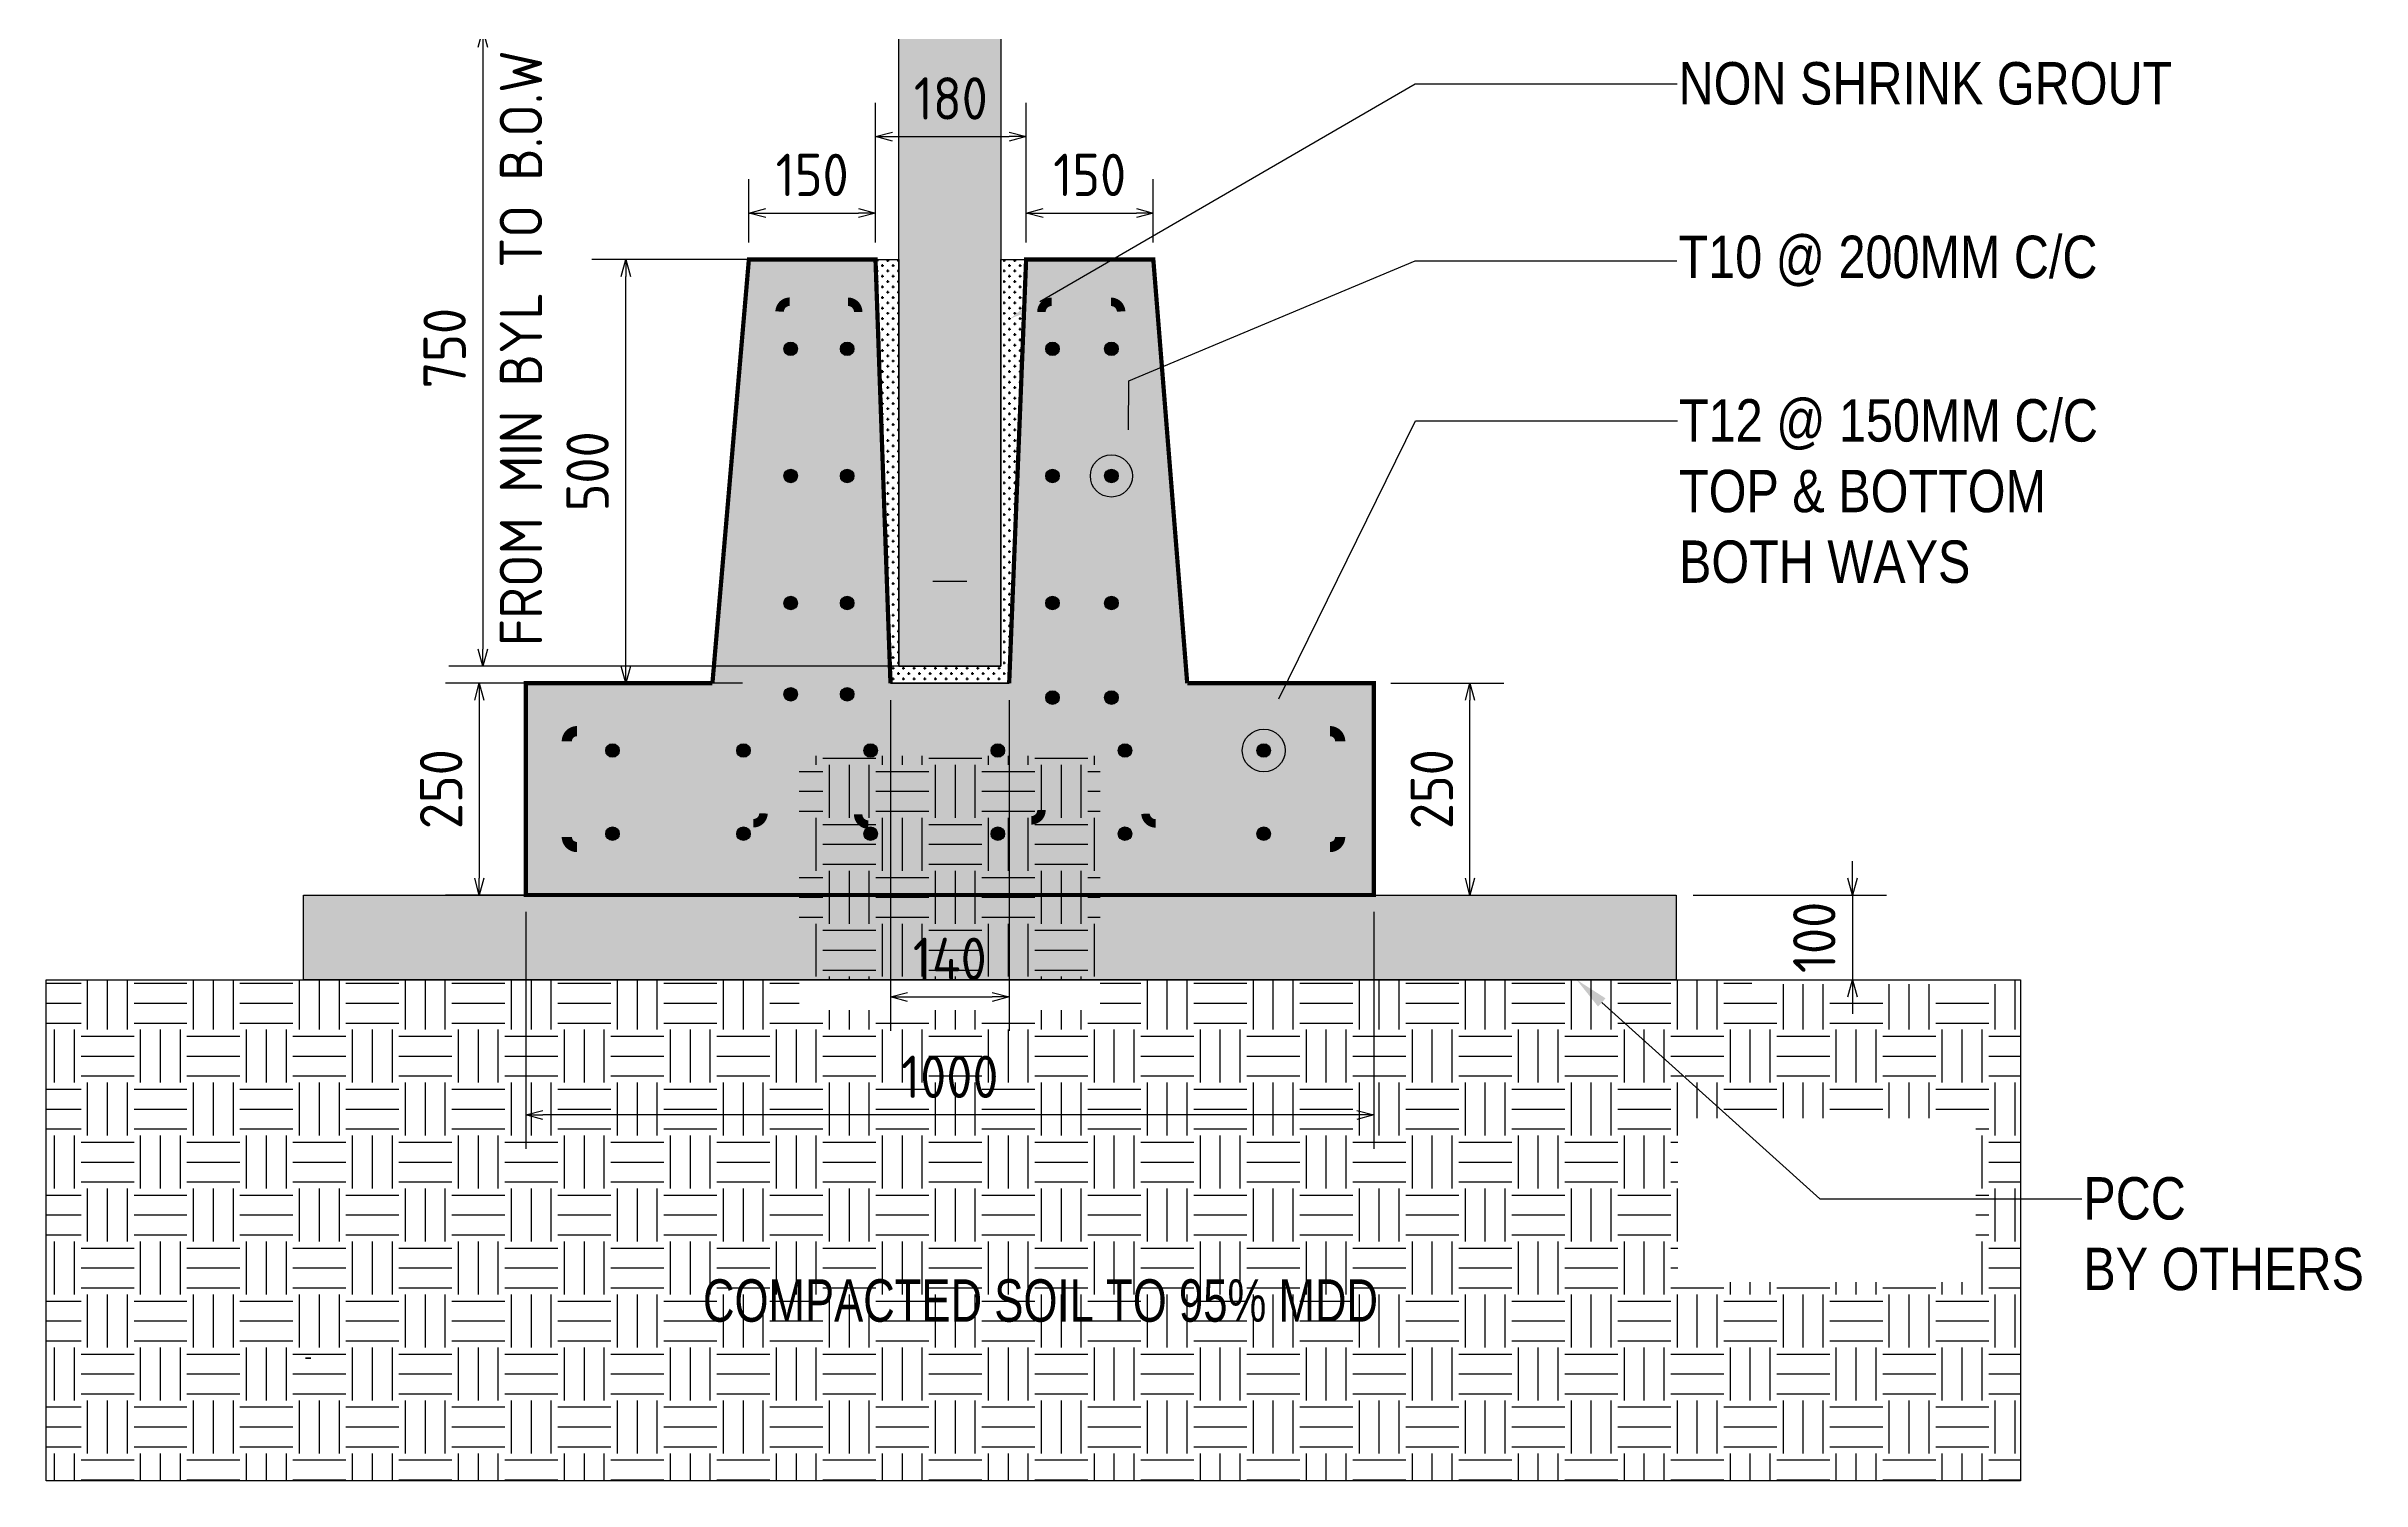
# Model space of a CAD drawing. Header units: centimetres. Extents: x -6122352 to 7132207, y -1694241 to 1947892.
# Drawn here: x 3060972 to 3063703, y -658341 to -656648 of the extents above; entities that cross this region are included whole.
import ezdxf
from ezdxf import colors
from ezdxf.entities.mleader import LeaderData, LeaderLine
from ezdxf.math import Vec2, Vec3

# ---------------------------------------------------------------- set-up
doc = ezdxf.new("R2010")
doc.units = ezdxf.units.CM
doc.header["$MEASUREMENT"] = 0
doc.header["$PDMODE"] = 66
doc.header["$PDSIZE"] = 100
for name, color, linetype in [('00-MI-DIM', 7, 'Continuous'), ('AutoRebar - Rebars', 4, 'Continuous'), ('SECTION', 130, 'Continuous')]:
    doc.layers.add(name, color=color, linetype=linetype)
doc.styles.add('JWC BHQ 3.00', font='swissc.ttf', dxfattribs={"height": 3})
doc.styles.add('JWC STD', font='swissc.ttf', dxfattribs={"width": 0.9})
doc.styles.add('Schueco-BEMSTIL', font='isocpeur.ttf', dxfattribs={"width": 0.9})
doc.dimstyles.new('JWC-TXT-2.5', dxfattribs={"dimscale": 1.5, "dimtxt": 2.5, "dimasz": 1, "dimexe": 2, "dimexo": 1, "dimgap": 1, "dimtad": 1, "dimdec": 0, "dimrnd": 0.5, "dimdsep": 46, "dimtxsty": 'Schueco-BEMSTIL', "dimblk": 'OPEN30', "dimcen": 0, "dimdle": 2, "dimclrd": 140, "dimclre": 8, "dimclrt": 40, "dimadec": 0, "dimazin": 2, "dimtfac": 1, "dimtdec": 0, "dimtix": 1, "dimtmove": 2, "dimatfit": 3, "dimldrblk": 'OPEN', "dimfxl": 2, "dimlwd": -1, "dimlwe": -1, "dimarcsym": 0})
doc.dimstyles.new('MI- JWC-TXT-2.5 MM', dxfattribs={"dimscale": 1.5, "dimtxt": 2.5, "dimasz": 1, "dimexe": 2, "dimexo": 1, "dimgap": 1, "dimtad": 1, "dimdec": 0, "dimdsep": 46, "dimtxsty": 'Schueco-BEMSTIL', "dimblk": 'OPEN30', "dimcen": 0, "dimdle": 2, "dimclrd": 140, "dimclre": 8, "dimclrt": 40, "dimadec": 0, "dimazin": 2, "dimtfac": 1, "dimtdec": 0, "dimtix": 1, "dimtmove": 2, "dimatfit": 3, "dimldrblk": 'OPEN', "dimfxl": 2, "dimlwd": -1, "dimlwe": -1, "dimarcsym": 0})

# ---------------------------------------------------------------- blocks, each defined once
blk = doc.blocks.new('_Open30')
at = {"color": 0, "linetype": 'ByBlock', "lineweight": -2}
for p, q in [((-1, 0.27), (0, 0)), ((0, 0), (-1, -0.27)), ((0, 0), (-1, 0))]:
    blk.add_line(p, q, dxfattribs=at)
blk = doc.blocks.new('*D1725')
at = {"layer": '00-MI-DIM', "color": 8, "transparency": 16777216}
for p, q in [((3061537.8, -657669.4), (3061537.8, -657948.9)), ((3062537.8, -657669.4), (3062537.8, -657948.9))]:
    blk.add_line(p, q, dxfattribs=at)
at = {"layer": '00-MI-DIM', "color": 140, "transparency": 16777216}
blk.add_line((3062517.8, -657908.9), (3061557.8, -657908.9), dxfattribs=at)
at = {"layer": 'Defpoints', "color": 0, "transparency": 16777216}
for p in [(3061537.8, -657649.4), (3062537.8, -657649.4), (3061537.8, -657908.9)]:
    blk.add_point(p, dxfattribs=at)
at = {"layer": '00-MI-DIM', "color": 140, "transparency": 16777216, "xscale": 20, "yscale": 20, "zscale": 20, "rotation": 180}
blk.add_blockref('_Open30', (3061537.8, -657908.9), dxfattribs=at)
at = {"layer": '00-MI-DIM', "color": 140, "transparency": 16777216, "xscale": 20, "yscale": 20, "zscale": 20}
blk.add_blockref('_Open30', (3062537.8, -657908.9), dxfattribs=at)
at = {"layer": '00-MI-DIM', "color": 40, "transparency": 16777216, "insert": (3062037.8, -657863.9), "char_height": 50, "attachment_point": 5, "style": 'Schueco-BEMSTIL'}
blk.add_mtext('1000', dxfattribs=at)
blk = doc.blocks.new('_Open')
at = {"color": 0, "linetype": 'ByBlock', "lineweight": -2}
for p, q in [((-1, 0.2), (0, 0)), ((-1, -0.2), (0, 0)), ((0, 0), (-1, 0))]:
    blk.add_line(p, q, dxfattribs=at)
blk = doc.blocks.new('*D1724')
at = {"layer": '00-MI-DIM', "color": 8, "transparency": 16777216}
for p, q in [((3062557.8, -657399.4), (3062691.3, -657399.4)), ((3062557.8, -657649.4), (3062691.3, -657649.4))]:
    blk.add_line(p, q, dxfattribs=at)
at = {"layer": '00-MI-DIM', "color": 140, "transparency": 16777216}
blk.add_line((3062651.3, -657629.4), (3062651.3, -657419.4), dxfattribs=at)
at = {"layer": 'Defpoints', "color": 0, "transparency": 16777216}
for p in [(3062537.8, -657399.4), (3062651.3, -657399.4), (3062537.8, -657649.4)]:
    blk.add_point(p, dxfattribs=at)
at = {"layer": '00-MI-DIM', "color": 140, "transparency": 16777216, "xscale": 20, "yscale": 20, "zscale": 20}
for p, rotation in [((3062651.3, -657399.4), 90), ((3062651.3, -657649.4), 270)]:
    blk.add_blockref('_Open30', p, dxfattribs=dict(at, rotation=rotation))
at = {"layer": '00-MI-DIM', "color": 40, "transparency": 16777216, "insert": (3062606.3, -657524.4), "char_height": 50, "attachment_point": 5, "rotation": 90, "style": 'Schueco-BEMSTIL'}
blk.add_mtext('250', dxfattribs=at)
blk = doc.blocks.new('*D1723')
at = {"layer": '00-MI-DIM', "color": 8, "transparency": 16777216}
for p, q in [((3062127.8, -656879.4), (3062127.8, -656804.6)), ((3062277.8, -656879.4), (3062277.8, -656804.6))]:
    blk.add_line(p, q, dxfattribs=at)
at = {"layer": '00-MI-DIM', "color": 140, "transparency": 16777216}
blk.add_line((3062147.8, -656844.6), (3062257.8, -656844.6), dxfattribs=at)
at = {"layer": 'Defpoints', "color": 0, "transparency": 16777216}
for p in [(3062277.8, -656844.6), (3062127.8, -656899.4), (3062277.8, -656899.4)]:
    blk.add_point(p, dxfattribs=at)
at = {"layer": '00-MI-DIM', "color": 140, "transparency": 16777216, "xscale": 20, "yscale": 20, "zscale": 20, "rotation": 180}
blk.add_blockref('_Open30', (3062127.8, -656844.6), dxfattribs=at)
at = {"layer": '00-MI-DIM', "color": 140, "transparency": 16777216, "xscale": 20, "yscale": 20, "zscale": 20}
blk.add_blockref('_Open30', (3062277.8, -656844.6), dxfattribs=at)
at = {"layer": '00-MI-DIM', "color": 40, "transparency": 16777216, "insert": (3062202.8, -656799.6), "char_height": 50, "attachment_point": 5, "style": 'Schueco-BEMSTIL'}
blk.add_mtext('150', dxfattribs=at)
blk = doc.blocks.new('*D1722')
at = {"layer": '00-MI-DIM', "color": 8, "transparency": 16777216}
for p, q in [((3061800.8, -656879.4), (3061800.8, -656804.6)), ((3061950.2, -656879.4), (3061950.2, -656804.6))]:
    blk.add_line(p, q, dxfattribs=at)
at = {"layer": '00-MI-DIM', "color": 140, "transparency": 16777216}
blk.add_line((3061820.8, -656844.6), (3061930.2, -656844.6), dxfattribs=at)
at = {"layer": 'Defpoints', "color": 0, "transparency": 16777216}
for p in [(3061950.2, -656844.6), (3061800.8, -656899.4), (3061950.2, -656899.4)]:
    blk.add_point(p, dxfattribs=at)
at = {"layer": '00-MI-DIM', "color": 140, "transparency": 16777216, "xscale": 20, "yscale": 20, "zscale": 20, "rotation": 180}
blk.add_blockref('_Open30', (3061800.8, -656844.6), dxfattribs=at)
at = {"layer": '00-MI-DIM', "color": 140, "transparency": 16777216, "xscale": 20, "yscale": 20, "zscale": 20}
blk.add_blockref('_Open30', (3061950.2, -656844.6), dxfattribs=at)
at = {"layer": '00-MI-DIM', "color": 40, "transparency": 16777216, "insert": (3061875.5, -656799.6), "char_height": 50, "attachment_point": 5, "style": 'Schueco-BEMSTIL'}
blk.add_mtext('150', dxfattribs=at)
blk = doc.blocks.new('*D1721')
at = {"layer": '00-MI-DIM', "color": 8, "transparency": 16777216}
for p, q in [((3061853.3, -656899.4), (3061615.6, -656899.4)), ((3061793.3, -657399.4), (3061615.6, -657399.4))]:
    blk.add_line(p, q, dxfattribs=at)
at = {"layer": '00-MI-DIM', "color": 140, "transparency": 16777216}
blk.add_line((3061655.6, -657379.4), (3061655.6, -656919.4), dxfattribs=at)
at = {"layer": 'Defpoints', "color": 0, "transparency": 16777216}
for p in [(3061655.6, -656899.4), (3061873.3, -656899.4), (3061813.3, -657399.4)]:
    blk.add_point(p, dxfattribs=at)
at = {"layer": '00-MI-DIM', "color": 140, "transparency": 16777216, "xscale": 20, "yscale": 20, "zscale": 20}
for p, rotation in [((3061655.6, -656899.4), 90), ((3061655.6, -657399.4), 270)]:
    blk.add_blockref('_Open30', p, dxfattribs=dict(at, rotation=rotation))
at = {"layer": '00-MI-DIM', "color": 40, "transparency": 16777216, "insert": (3061610.6, -657149.4), "char_height": 50, "attachment_point": 5, "rotation": 90, "style": 'Schueco-BEMSTIL'}
blk.add_mtext('500', dxfattribs=at)
blk = doc.blocks.new('*D1720')
at = {"layer": '00-MI-DIM', "color": 8, "transparency": 16777216}
for p, q in [((3061793.3, -657399.4), (3061442.8, -657399.4)), ((3061573.3, -657649.4), (3061442.8, -657649.4))]:
    blk.add_line(p, q, dxfattribs=at)
at = {"layer": '00-MI-DIM', "color": 140, "transparency": 16777216}
blk.add_line((3061482.8, -657419.4), (3061482.8, -657629.4), dxfattribs=at)
at = {"layer": 'Defpoints', "color": 0, "transparency": 16777216}
for p in [(3061813.3, -657399.4), (3061482.8, -657649.4), (3061593.3, -657649.4)]:
    blk.add_point(p, dxfattribs=at)
at = {"layer": '00-MI-DIM', "color": 140, "transparency": 16777216, "xscale": 20, "yscale": 20, "zscale": 20}
for p, rotation in [((3061482.8, -657399.4), 90), ((3061482.8, -657649.4), 270)]:
    blk.add_blockref('_Open30', p, dxfattribs=dict(at, rotation=rotation))
at = {"layer": '00-MI-DIM', "color": 40, "transparency": 16777216, "insert": (3061437.8, -657524.4), "char_height": 50, "attachment_point": 5, "rotation": 90, "style": 'Schueco-BEMSTIL'}
blk.add_mtext('250', dxfattribs=at)
blk = doc.blocks.new('*D1719')
at = {"layer": '00-MI-DIM', "color": 8, "transparency": 16777216}
for p, q in [((3061950.2, -656879.4), (3061950.2, -656714.4)), ((3062127.8, -656879.4), (3062127.8, -656714.4))]:
    blk.add_line(p, q, dxfattribs=at)
at = {"layer": '00-MI-DIM', "color": 140, "transparency": 16777216}
blk.add_line((3061970.2, -656754.4), (3062107.8, -656754.4), dxfattribs=at)
at = {"layer": 'Defpoints', "color": 0, "transparency": 16777216}
for p in [(3062127.8, -656754.4), (3061950.2, -656899.4), (3062127.8, -656899.4)]:
    blk.add_point(p, dxfattribs=at)
at = {"layer": '00-MI-DIM', "color": 140, "transparency": 16777216, "xscale": 20, "yscale": 20, "zscale": 20, "rotation": 180}
blk.add_blockref('_Open30', (3061950.2, -656754.4), dxfattribs=at)
at = {"layer": '00-MI-DIM', "color": 140, "transparency": 16777216, "xscale": 20, "yscale": 20, "zscale": 20}
blk.add_blockref('_Open30', (3062127.8, -656754.4), dxfattribs=at)
at = {"layer": '00-MI-DIM', "color": 40, "transparency": 16777216, "insert": (3062039, -656709.4), "char_height": 50, "attachment_point": 5, "style": 'Schueco-BEMSTIL'}
blk.add_mtext('180', dxfattribs=at)
blk = doc.blocks.new('*D1718')
at = {"layer": '00-MI-DIM', "color": 140, "transparency": 16777216}
for p, q in [((3063102.4, -657629.4), (3063102.4, -657609.4)), ((3063102.4, -657649.4), (3063102.4, -657749.4)), ((3063102.4, -657769.4), (3063102.4, -657789.4))]:
    blk.add_line(p, q, dxfattribs=at)
at = {"layer": '00-MI-DIM', "color": 8, "transparency": 16777216}
for p, q in [((3062914.7, -657649.4), (3063142.4, -657649.4)), ((3062914.7, -657749.4), (3063142.4, -657749.4))]:
    blk.add_line(p, q, dxfattribs=at)
at = {"layer": 'Defpoints', "color": 0, "transparency": 16777216}
for p in [(3062894.7, -657649.4), (3062894.7, -657749.4), (3063102.4, -657749.4)]:
    blk.add_point(p, dxfattribs=at)
at = {"layer": '00-MI-DIM', "color": 140, "transparency": 16777216, "xscale": 20, "yscale": 20, "zscale": 20}
for p, rotation in [((3063102.4, -657649.4), 270), ((3063102.4, -657749.4), 90)]:
    blk.add_blockref('_Open30', p, dxfattribs=dict(at, rotation=rotation))
at = {"layer": '00-MI-DIM', "color": 40, "transparency": 16777216, "insert": (3063057.4, -657699.4), "char_height": 50, "attachment_point": 5, "rotation": 90, "style": 'Schueco-BEMSTIL'}
blk.add_mtext('100', dxfattribs=at)
blk = doc.blocks.new('*D1715')
at = {"layer": '00-MI-DIM', "color": 8, "transparency": 16777216}
for p, q in [((3061967.8, -657419.4), (3061967.8, -657809.7)), ((3062107.8, -657419.4), (3062107.8, -657809.7))]:
    blk.add_line(p, q, dxfattribs=at)
at = {"layer": '00-MI-DIM', "color": 140, "transparency": 16777216}
blk.add_line((3061987.8, -657769.7), (3062087.8, -657769.7), dxfattribs=at)
at = {"layer": 'Defpoints', "color": 0, "transparency": 16777216}
for p in [(3061967.8, -657399.4), (3062107.8, -657399.4), (3062107.8, -657769.7)]:
    blk.add_point(p, dxfattribs=at)
at = {"layer": '00-MI-DIM', "color": 140, "transparency": 16777216, "xscale": 20, "yscale": 20, "zscale": 20, "rotation": 180}
blk.add_blockref('_Open30', (3061967.8, -657769.7), dxfattribs=at)
at = {"layer": '00-MI-DIM', "color": 140, "transparency": 16777216, "xscale": 20, "yscale": 20, "zscale": 20}
blk.add_blockref('_Open30', (3062107.8, -657769.7), dxfattribs=at)
at = {"layer": '00-MI-DIM', "color": 40, "transparency": 16777216, "insert": (3062037.8, -657724.7), "char_height": 50, "attachment_point": 5, "style": 'Schueco-BEMSTIL'}
blk.add_mtext('140', dxfattribs=at)
blk = doc.blocks.new('*D1712')
at = {"layer": '00-MI-DIM', "color": 8, "ltscale": 20, "transparency": 16777216}
for p, q in [((3061053.4, -656628.9), (3061527, -656628.9)), ((3062017.8, -657379.4), (3061447, -657379.4))]:
    blk.add_line(p, q, dxfattribs=at)
at = {"layer": '00-MI-DIM', "color": 140, "ltscale": 20, "transparency": 16777216}
blk.add_line((3061487, -656648.9), (3061487, -657359.4), dxfattribs=at)
at = {"layer": 'Defpoints', "color": 0, "ltscale": 20, "transparency": 16777216}
for p in [(3061033.4, -656628.9), (3061487, -657379.4), (3062037.8, -657379.4)]:
    blk.add_point(p, dxfattribs=at)
at = {"layer": '00-MI-DIM', "color": 140, "ltscale": 20, "transparency": 16777216, "xscale": 20, "yscale": 20, "zscale": 20}
for p, rotation in [((3061487, -656628.9), 90), ((3061487, -657379.4), 270)]:
    blk.add_blockref('_Open30', p, dxfattribs=dict(at, rotation=rotation))
at = {"layer": '00-MI-DIM', "color": 40, "ltscale": 20, "transparency": 16777216, "char_height": 50, "attachment_point": 5, "rotation": 90, "style": 'Schueco-BEMSTIL'}
for s, insert in [('FROM MIN BYL TO B.O.W', (3061532, -657004.1)), ('750', (3061442, -657004.1))]:
    blk.add_mtext(s, dxfattribs=dict(at, insert=insert))

msp = doc.modelspace()

# ---------------------------------------------------------------- hatches: boundary and pattern name
at = {"layer": 'SECTION'}
h = msp.add_hatch(dxfattribs=at)
h.set_pattern_fill('AR-CONC', color=0, scale=10)
h.set_pattern_definition([(50, (-6534439.034, -3484862.95), (71.72601826, -6.2752135), [7.5, -82.5]), (355, (-6534439.034, -3484862.95), (-13.87513336, 75.21921337), [6, -66]), (100.45144446, (-6534433.06, -3484863.47), (57.85088467, 68.9439991), [6.3740192, -70.1142112]), (46.1842, (-6534439.03, -3484842.95), (106.7241331, -16.5519281), [11.25, -123.75]), (96.6356355, (-6534430.14, -3484844.33), (93.4661946, 97.4118601), [9.5610342, -105.171376]), (351.184164, (-6534439.03, -3484842.95), (93.4661945, 97.41186), [9, -99.0000001]), (21, (-6534429.034, -3484847.95), (59.6907052, -40.26188907), [7.5, -82.5]), (326, (-6534429.034, -3484847.95), (24.3315332, 72.5150045), [6, -66]), (71.45144474, (-6534424.06, -3484851.306), (84.02223767, 32.2531153), [6.374019, -70.1142112]), (37.5, (-6534439.034, -3484862.95), (1.21598553, 33.28938538), [0, -65.2, 0, -67, 0, -66.25]), (7.5, (-6534439.034, -3484862.95), (26.30695374, 39.44117119), [0, -38.2, 0, -63.7, 0, -25.25]), (327.5, (-6534461.334, -3484862.95), (53.38224362, -2.25548717), [0, -25, 0, -78, 0, -103.5]), (317.5, (-6534471.334, -3484862.95), (58.31861693, 10.01049823), [0, -32.5, 0, -51.8, 0, -73.5])])
h.paths.add_polyline_path([(3061977.81903, -654631.36353), (3061977.81903, -657379.36353), (3062097.81903, -657379.36353), (3062097.81903, -654631.36353)])
h = msp.add_hatch(dxfattribs=at)
h.set_pattern_fill('AR-CONC', color=8, scale=7)
h.set_pattern_definition([(50, (2949925.84, -668212.967), (50.208213, -4.39265), [5.25, -57.75]), (355, (2949925.84, -668212.967), (-9.712593, 52.65345), [4.2, -46.2]), (100.451444, (2949930.026, -668213.333), (40.49562, 48.2608), [4.461813, -49.079948]), (46.1842, (2949925.84, -668198.97), (74.706893, -11.58635), [7.875, -86.625]), (96.635635, (2949932.07, -668199.93), (65.426336, 68.1883), [6.692724, -73.619963]), (351.184164, (2949925.84, -668198.97), (65.426336, 68.1883), [6.3, -69.3]), (21, (2949932.84, -668202.467), (41.783494, -28.183322), [5.25, -57.75]), (326, (2949932.84, -668202.467), (17.032073, 50.760503), [4.2, -46.2]), (71.451445, (2949936.324, -668204.816), (58.815566, 22.57718), [4.461813, -49.079948]), (37.5, (2949925.842, -668212.967), (0.85119, 23.3025698), [0, -45.64, 0, -46.9, 0, -46.375]), (7.5, (2949925.842, -668212.967), (18.4148676, 27.60882), [0, -26.74, 0, -44.59, 0, -17.675]), (327.5, (2949910.232, -668212.967), (37.3675705, -1.578841), [0, -17.5, 0, -54.6, 0, -72.45]), (317.5, (2949903.232, -668212.967), (40.823032, 7.007349), [0, -22.75, 0, -36.26, 0, -51.45])])
h.paths.add_polyline_path([(3062537.81903, -657649.36353), (3062537.81903, -657399.36353), (3062317.81903, -657399.36353), (3062277.81903, -656899.36353), (3062127.81903, -656899.36353), (3062107.81903, -657399.36353), (3061967.81903, -657399.36353), (3061950.15168, -656899.36353), (3061800.81903, -656899.36353), (3061757.81903, -657399.36353), (3061537.81903, -657399.36353), (3061537.81903, -657649.36353)])
h.paths.add_polyline_path([(3061980.31903, -657782.24565), (3062095.31903, -657782.24565), (3062095.31903, -657662.24565), (3061980.31903, -657662.24565)], flags=9)
h = msp.add_hatch(dxfattribs=at)
h.set_pattern_fill('CROSS', color=8, scale=25)
h.set_pattern_definition([(0, (-6530736.9575, -3484612.9504), (6.25, 6.25), [3.125, -9.375]), (90, (-6530735.395, -3484614.513), (-6.25, 6.25), [3.125, -9.375])])
h.paths.add_polyline_path([(3061977.81903, -656899.36353), (3061950.15168, -656899.36353), (3061967.81903, -657399.36353), (3062107.81903, -657399.36353), (3062127.81903, -656899.36353), (3062097.81903, -656899.36353), (3062097.81903, -657379.36353), (3061977.81903, -657379.36353)])
h = msp.add_hatch(color=2, dxfattribs=at)
h.dxf.hatch_style = 1
h.paths.add_polyline_path([(3061842.12406, -657004.84439, 1), (3061858.12406, -657004.84439, 1)])
h = msp.add_hatch(color=2, dxfattribs=at)
h.dxf.hatch_style = 1
h.paths.add_polyline_path([(3061908.74537, -657004.84439, 1), (3061924.74537, -657004.84439, 1)])
h = msp.add_hatch(color=2, dxfattribs=at)
h.dxf.hatch_style = 1
h.paths.add_polyline_path([(3062150.89269, -657004.84439, 1), (3062166.89269, -657004.84439, 1)])
h = msp.add_hatch(color=2, dxfattribs=at)
h.dxf.hatch_style = 1
h.paths.add_polyline_path([(3062220.4126, -657004.84439, 1), (3062236.4126, -657004.84439, 1)])
h = msp.add_hatch(color=2, dxfattribs=at)
h.dxf.hatch_style = 1
h.paths.add_polyline_path([(3061842.12406, -657154.84439, 1), (3061858.12406, -657154.84439, 1)])
h = msp.add_hatch(color=2, dxfattribs=at)
h.dxf.hatch_style = 1
h.paths.add_polyline_path([(3061908.74537, -657154.84439, 1), (3061924.74537, -657154.84439, 1)])
h = msp.add_hatch(color=2, dxfattribs=at)
h.dxf.hatch_style = 1
h.paths.add_polyline_path([(3062150.89269, -657154.84439, 1), (3062166.89269, -657154.84439, 1)])
h = msp.add_hatch(color=2, dxfattribs=at)
h.dxf.hatch_style = 1
h.paths.add_polyline_path([(3062220.4126, -657154.84439, 1), (3062236.4126, -657154.84439, 1)])
h = msp.add_hatch(color=2, dxfattribs=at)
h.dxf.hatch_style = 1
h.paths.add_polyline_path([(3061842.12406, -657304.84439, 1), (3061858.12406, -657304.84439, 1)])
h = msp.add_hatch(color=2, dxfattribs=at)
h.dxf.hatch_style = 1
h.paths.add_polyline_path([(3061908.74537, -657304.84439, 1), (3061924.74537, -657304.84439, 1)])
h = msp.add_hatch(color=2, dxfattribs=at)
h.dxf.hatch_style = 1
h.paths.add_polyline_path([(3062150.89269, -657304.84439, 1), (3062166.89269, -657304.84439, 1)])
h = msp.add_hatch(color=2, dxfattribs=at)
h.dxf.hatch_style = 1
h.paths.add_polyline_path([(3062220.4126, -657304.84439, 1), (3062236.4126, -657304.84439, 1)])
h = msp.add_hatch(color=2, dxfattribs=at)
h.dxf.hatch_style = 1
h.paths.add_polyline_path([(3061842.12406, -657412.49769, 1), (3061858.12406, -657412.49769, 1)])
h = msp.add_hatch(color=2, dxfattribs=at)
h.dxf.hatch_style = 1
h.paths.add_polyline_path([(3061908.74537, -657412.49769, 1), (3061924.74537, -657412.49769, 1)])
h = msp.add_hatch(color=2, dxfattribs=at)
h.dxf.hatch_style = 1
h.paths.add_polyline_path([(3062150.89269, -657416.37762, 1), (3062166.89269, -657416.37762, 1)])
h = msp.add_hatch(color=2, dxfattribs=at)
h.dxf.hatch_style = 1
h.paths.add_polyline_path([(3062220.4126, -657416.37762, 1), (3062236.4126, -657416.37762, 1)])
at = {"layer": 'SECTION', "ltscale": 20, "transparency": 33554658}
h = msp.add_hatch(dxfattribs=at)
h.set_pattern_fill('EARTH', color=8, scale=250)
h.set_pattern_definition([(0, (-6530736.96, -3484612.95), (62.5, 62.5), [62.5, -62.5]), (0, (-6530736.96, -3484589.51), (62.5, 62.5), [62.5, -62.5]), (0, (-6530736.96, -3484566.075), (62.5, 62.5), [62.5, -62.5]), (90, (-6530729.145, -3484558.26), (-62.5, 62.5), [62.5, -62.5]), (90, (-6530705.71, -3484558.26), (-62.5, 62.5), [62.5, -62.5]), (90, (-6530682.27, -3484558.26), (-62.5, 62.5), [62.5, -62.5])])
h.paths.add_polyline_path([(3063300.70524, -658340.50624), (3063300.70524, -657749.36353), (3062905.30544, -657749.36353), (3062905.30544, -657849.36353), (3062905.30544, -657912.57481), (3063247.83858, -657912.57481), (3063247.83858, -658106.36305), (3062896.55544, -658106.36305), (3062896.55544, -657912.57481), (3062905.30544, -657849.36353), (3062905.30544, -657749.36353), (3060972.16489, -657749.36353), (3060972.16489, -658340.50624)])
h.paths.add_polyline_path([(3061860.31903, -657785.05892), (3062215.31903, -657785.05892), (3062215.31903, -657485.05892), (3061860.31903, -657485.05892)])
h.paths.add_polyline_path([(3063283.60458, -657749.36353), (3063283.60458, -657754.66145), (3062983.60458, -657754.66145), (3062983.60458, -657749.36353)], flags=16)
at = {"layer": 'SECTION'}
h = msp.add_hatch(color=2, dxfattribs=at)
h.dxf.hatch_style = 1
h.paths.add_polyline_path([(3061631.99209, -657478.83852, 1), (3061647.99209, -657478.83852, 1)])
h = msp.add_hatch(color=2, dxfattribs=at)
h.dxf.hatch_style = 1
h.paths.add_polyline_path([(3061786.41869, -657478.83852, 1), (3061802.41869, -657478.83852, 1)])
h = msp.add_hatch(color=2, dxfattribs=at)
h.dxf.hatch_style = 1
h.paths.add_polyline_path([(3061936.41869, -657478.83852, 1), (3061952.41869, -657478.83852, 1)])
h = msp.add_hatch(color=2, dxfattribs=at)
h.dxf.hatch_style = 1
h.paths.add_polyline_path([(3062086.41869, -657478.83852, 1), (3062102.41869, -657478.83852, 1)])
h = msp.add_hatch(color=2, dxfattribs=at)
h.dxf.hatch_style = 1
h.paths.add_polyline_path([(3062236.41869, -657478.83852, 1), (3062252.41869, -657478.83852, 1)])
h = msp.add_hatch(color=2, dxfattribs=at)
h.dxf.hatch_style = 1
h.paths.add_polyline_path([(3062400.02444, -657478.83852, 1), (3062416.02444, -657478.83852, 1)])
h = msp.add_hatch(color=2, dxfattribs=at)
h.dxf.hatch_style = 1
h.paths.add_polyline_path([(3061631.99209, -657577.04469, 1), (3061647.99209, -657577.04469, 1)])
h = msp.add_hatch(color=2, dxfattribs=at)
h.dxf.hatch_style = 1
h.paths.add_polyline_path([(3061786.41869, -657577.04469, 1), (3061802.41869, -657577.04469, 1)])
h = msp.add_hatch(color=2, dxfattribs=at)
h.dxf.hatch_style = 1
h.paths.add_polyline_path([(3061936.41869, -657577.04469, 1), (3061952.41869, -657577.04469, 1)])
h = msp.add_hatch(color=2, dxfattribs=at)
h.dxf.hatch_style = 1
h.paths.add_polyline_path([(3062086.41869, -657577.04469, 1), (3062102.41869, -657577.04469, 1)])
h = msp.add_hatch(color=2, dxfattribs=at)
h.dxf.hatch_style = 1
h.paths.add_polyline_path([(3062236.41869, -657577.04469, 1), (3062252.41869, -657577.04469, 1)])
h = msp.add_hatch(color=2, dxfattribs=at)
h.dxf.hatch_style = 1
h.paths.add_polyline_path([(3062400.02444, -657577.04469, 1), (3062416.02444, -657577.04469, 1)])
h = msp.add_hatch(dxfattribs=at)
h.set_pattern_fill('AR-CONC', color=8, scale=5)
h.set_pattern_definition([(50, (-6530736.958, -3484612.95), (35.86300913, -3.13760675), [3.75, -41.25]), (355, (-6530736.958, -3484612.95), (-6.93756668, 37.60960669), [3, -33]), (100.45144446, (-6530733.97, -3484613.212), (28.92544234, 34.47199955), [3.1870096, -35.0571056]), (46.1842, (-6530736.958, -3484602.95), (53.36206653, -8.27596404), [5.625, -61.875]), (96.6356355, (-6530732.51, -3484603.64), (46.73309728, 48.70593004), [4.7805171, -52.585688]), (351.184164, (-6530736.96, -3484602.95), (46.73309725, 48.70593), [4.5, -49.50000005]), (21, (-6530731.958, -3484605.45), (29.84535261, -20.13094453), [3.75, -41.25]), (326, (-6530731.958, -3484605.45), (12.1657666, 36.25750225), [3, -33]), (71.45144474, (-6530729.47, -3484607.128), (42.01111884, 16.12655764), [3.1870095, -35.0571056]), (37.5, (-6530736.958, -3484612.95), (0.607992766, 16.644692692), [0, -32.6, 0, -33.5, 0, -33.125]), (7.5, (-6530736.958, -3484612.95), (13.153476872, 19.720585594), [0, -19.1, 0, -31.85, 0, -12.625]), (327.5, (-6530748.108, -3484612.95), (26.691121809, -1.127743587), [0, -12.5, 0, -39, 0, -51.75]), (317.5, (-6530753.108, -3484612.95), (29.159308467, 5.005249117), [0, -16.25, 0, -25.9, 0, -36.75])])
h.paths.add_polyline_path([(3061275.38135, -657649.36353), (3061275.38135, -657749.36353), (3062894.66097, -657749.36353), (3062894.66097, -657649.36353)])
h.paths.add_polyline_path([(3061966.81903, -657921.39595), (3062108.81903, -657921.39595), (3062108.81903, -657801.39595), (3061966.81903, -657801.39595)], flags=9)

# ---------------------------------------------------------------- linework, layer by layer
at = {"color": 8, "ltscale": 20, "const_width": 12}
for points in [[(3062014.16533, -654697.24131), (3062017.81903, -657279.36353)], [(3062061.47274, -654697.24131), (3062057.81903, -657279.36353)]]:
    msp.add_lwpolyline(points, dxfattribs=at)
at = {"layer": 'AutoRebar - Rebars'}
for points, const_width in [([(3061637.19927, -657564.85079), (3061806.07181, -657564.69586, 0.4046951656), (3061818.05979, -657553.08124), (3061837.09018, -656960.82514, -0.4053429429), (3061849.10487, -656949.21055), (3061917.76625, -656949.33002, -0.413703996), (3061929.74537, -656961.33), (3061929.74537, -657554.23175, 0.4142135624), (3061941.74537, -657566.23175), (3062024.77864, -657566.23175)], 10), ([(3062476.27634, -657564.85079), (3062280.60026, -657564.85079, -0.4000864224), (3062268.61435, -657553.43224), (3062239.8638, -656960.76942, 0.4000864224), (3062227.87789, -656949.35087), (3062157.89269, -656949.35087, 0.4142135624), (3062145.89269, -656961.35087), (3062145.89269, -657549.23175, -0.4142135624), (3062133.89269, -657561.23175), (3062050.85942, -657561.23175)], 10), ([(3061586.07076, -657448.02869), (3061586.07076, -657580.75217, 0.4142135624), (3061598.07076, -657592.75217), (3062486.21769, -657592.75217, 0.4142135624), (3062498.21769, -657580.75217), (3062498.21769, -657446.91162)], 12), ([(3061586.07076, -657600.69837), (3061586.07076, -657467.97489, -0.4142135624), (3061598.07076, -657455.97489), (3062486.21769, -657455.97489, -0.4142135624), (3062498.21769, -657467.97489), (3062498.21769, -657601.81544)], 12)]:
    msp.add_lwpolyline(points, format="xyb", dxfattribs=dict(at, const_width=const_width))
at = {"layer": 'Defpoints', "color": 0}
msp.add_lwpolyline([(3061950.15168, -656899.36353), (3061977.81903, -656899.36353), (3061977.81903, -657379.36353), (3062097.81903, -657379.36353), (3062097.81903, -656899.36353), (3062127.81903, -656899.36353), (3062107.81903, -657399.36353), (3061967.81903, -657399.36353), (3061950.15168, -656899.36353)], dxfattribs=at)
at = {"layer": 'SECTION', "color": 0}
for p, q in [((3061977.81903, -657379.36353), (3061977.81903, -654631.36353)), ((3062097.81903, -654631.36353), (3062097.81903, -657379.36353)), ((3062057.81903, -657279.36353), (3062017.81903, -657279.36353)), ((3062097.81903, -657379.36353), (3061977.81903, -657379.36353))]:
    msp.add_line(p, q, dxfattribs=at)
at = {"layer": 'SECTION', "color": 48, "true_color": 0x5f310c, "const_width": 5}
for points in [[(3061757.81903, -657399.36353), (3061800.81903, -656899.36353), (3061950.15168, -656899.36353), (3061967.81903, -657399.36353)], [(3062107.81903, -657399.36353), (3062127.81903, -656899.36353), (3062277.81903, -656899.36353), (3062317.81903, -657399.36353)], [(3062317.81903, -657399.36353), (3062537.81903, -657399.36353), (3062537.81903, -657649.36353), (3061537.81903, -657649.36353), (3061537.81903, -657399.36353), (3061757.81903, -657399.36353)]]:
    msp.add_lwpolyline(points, dxfattribs=at)
at = {"layer": 'SECTION'}
msp.add_lwpolyline([(3061967.81903, -657399.36353), (3062107.81903, -657399.36353)], dxfattribs=at)
at = {"layer": 'SECTION', "color": 0}
msp.add_lwpolyline([(3061275.38135, -657649.36353), (3062894.66097, -657649.36353), (3062894.66097, -657749.36353), (3061275.38135, -657749.36353)], close=True, dxfattribs=at)
at = {"layer": 'SECTION', "color": 0, "ltscale": 20}
msp.add_lwpolyline([(3060972.16489, -657749.36353), (3063300.70524, -657749.36353), (3063300.70524, -658340.50624), (3060972.16489, -658340.50624)], close=True, dxfattribs=at)
at = {"layer": 'SECTION', "color": 5, "ltscale": 20}
msp.add_lwpolyline([(3061278.00003, -658195.8871), (3061284.1982, -658195.8871), (3061284.1982, -658195.8871), (3061278.00003, -658195.8871)], close=True, dxfattribs=at)
at = {"layer": 'SECTION'}
for centre in [(3061850.12406, -657004.84439), (3061916.74537, -657004.84439), (3062158.89269, -657004.84439), (3062228.4126, -657004.84439), (3061850.12406, -657154.84439), (3061916.74537, -657154.84439), (3062158.89269, -657154.84439), (3062228.4126, -657154.84439), (3061850.12406, -657304.84439), (3061916.74537, -657304.84439), (3062158.89269, -657304.84439), (3062228.4126, -657304.84439), (3061850.12406, -657412.49769), (3061916.74537, -657412.49769), (3062158.89269, -657416.37762), (3062228.4126, -657416.37762), (3061639.99209, -657478.83852), (3061794.41869, -657478.83852), (3061944.41869, -657478.83852), (3062094.41869, -657478.83852), (3062244.41869, -657478.83852), (3062408.02444, -657478.83852), (3061639.99209, -657577.04469), (3061794.41869, -657577.04469), (3061944.41869, -657577.04469), (3062094.41869, -657577.04469), (3062244.41869, -657577.04469), (3062408.02444, -657577.04469)]:
    msp.add_circle(centre, 8, dxfattribs=at)
at = {"layer": 'SECTION', "color": 0}
msp.add_circle((3062228.4126, -657154.84439), 24.85886, dxfattribs=at)
at = {"layer": 'SECTION', "color": 3}
msp.add_circle((3062408.02444, -657478.83852), 25.26556, dxfattribs=at)

# ---------------------------------------------------------------- texts
at = {"layer": 'SECTION', "color": 0, "ltscale": 20, "insert": (3061746.65443, -658102.85679), "char_height": 50, "attachment_point": 1, "style": 'JWC STD'}
msp.add_mtext_dynamic_manual_height_columns('COMPACTED SOIL TO 95% MDD', width=1113.3609788, gutter_width=10, heights=[0], dxfattribs=at)

# ---------------------------------------------------------------- dimensions: what is measured, and where the dimension line sits
at = {"layer": '00-MI-DIM', "color": 10, "ltscale": 20}
dim = msp.add_linear_dim(base=(3061487.01311, -657379.36353), p1=(3061033.38102, -656628.90123), p2=(3062037.81903, -657379.36353), angle=90, text='<>\\XFROM MIN BYL TO B.O.W', dimstyle='MI- JWC-TXT-2.5 MM', dxfattribs=at)
dim.commit()
dim.dimension.update_dxf_attribs({"geometry": '*D1712', "text_midpoint": (3061487.01311, -657004.13238)})
at = {"layer": '00-MI-DIM', "color": 0}
dim = msp.add_linear_dim(base=(3062127.81903, -656754.41826), p1=(3061950.15168, -656899.36353), p2=(3062127.81903, -656899.36353), text='180', dimstyle='MI- JWC-TXT-2.5 MM', dxfattribs=at)
dim.commit()
dim.dimension.update_dxf_attribs({"geometry": '*D1719', "text_midpoint": (3062038.98536, -656709.41826)})
at = {"layer": '00-MI-DIM'}
for base, p1, p2, picture, middle in [((3061950.15168, -656844.57984), (3061800.81903, -656899.36353), (3061950.15168, -656899.36353), '*D1722', (3061875.48536, -656799.57984)), ((3062277.81903, -656844.57984), (3062127.81903, -656899.36353), (3062277.81903, -656899.36353), '*D1723', (3062202.81903, -656799.57984)), ((3062107.81903, -657769.74565), (3061967.81903, -657399.36353), (3062107.81903, -657399.36353), '*D1715', (3062037.81903, -657724.74565)), ((3061537.81903, -657908.89595), (3062537.81903, -657649.36353), (3061537.81903, -657649.36353), '*D1725', (3062037.81903, -657863.89595))]:
    dim = msp.add_linear_dim(base=base, p1=p1, p2=p2, dimstyle='JWC-TXT-2.5', dxfattribs=at)
    dim.commit()
    dim.dimension.update_dxf_attribs({"geometry": picture, "text_midpoint": middle})
for base, p1, p2, picture, middle in [((3061655.55988, -656899.36353), (3061813.25104, -657399.36353), (3061873.25104, -656899.36353), '*D1721', (3061610.55988, -657149.36353)), ((3061482.79818, -657649.36353), (3061813.25104, -657399.36353), (3061593.25104, -657649.36353), '*D1720', (3061437.79818, -657524.36353)), ((3062651.32559, -657399.36353), (3062537.81903, -657649.36353), (3062537.81903, -657399.36353), '*D1724', (3062606.32559, -657524.36353))]:
    dim = msp.add_linear_dim(base=base, p1=p1, p2=p2, angle=90, dimstyle='JWC-TXT-2.5', dxfattribs=at)
    dim.commit()
    dim.dimension.update_dxf_attribs({"geometry": picture, "text_midpoint": middle})
at = {"layer": '00-MI-DIM', "color": 3}
dim = msp.add_linear_dim(base=(3063102.35458, -657749.36353), p1=(3062894.66097, -657649.36353), p2=(3062894.66097, -657749.36353), angle=90, dimstyle='MI- JWC-TXT-2.5 MM', dxfattribs=at)
dim.commit()
dim.dimension.update_dxf_attribs({"geometry": '*D1718', "text_midpoint": (3063057.35458, -657699.36353)})

# ---------------------------------------------------------------- leaders
at = {"layer": '00-MI-DIM', "color": 0, "ltscale": 20}
ml = msp.add_multileader_mtext('Standard', dxfattribs=at)
ml.set_content('NON SHRINK GROUT', style='JWC BHQ 3.00')
ml.set_leader_properties()
ml.build(insert=Vec2(0, 0))
ml.multileader.update_dxf_attribs({"text_right_attachment_type": 6, "dogleg_length": 15.44115, "arrow_head_size": 40, "scale": 20})
ctx = ml.context
ctx.base_point, ctx.scale, ctx.char_height, ctx.arrow_head_size, ctx.landing_gap_size, ctx.plane_origin = Vec3(3062895.60006, -656692.09914), 20, 50, 40, 1.8, Vec3(3062109.31059, -657219.08728)
ctx.right_attachment = 6
notes = []
notes.append((ctx, [(0, (1, 1, 0), (3062586.77708, -656692.09914), (1, 0), 308.82298, [(0, [(3062109.31059, -656969.08728)], 0, [])])]))
ctx.mtext.insert, ctx.mtext.flow_direction = Vec3(3062897.40006, -656666.49849), 5
ml = msp.add_multileader_mtext('Standard', dxfattribs=at)
ml.set_content('T10 @ 200MM C/C', style='JWC BHQ 3.00')
ml.set_leader_properties()
ml.build(insert=Vec2(0, 0))
ml.multileader.update_dxf_attribs({"text_right_attachment_type": 6, "dogleg_length": 15.44115, "arrow_head_size": 40, "scale": 20})
ctx = ml.context
ctx.base_point, ctx.scale, ctx.char_height, ctx.arrow_head_size, ctx.landing_gap_size, ctx.plane_origin = Vec3(3062895.48336, -656901.09115), 20, 50, 40, 1.8, Vec3(3062408.02444, -657309.38992)
ctx.right_attachment = 6
notes.append((ctx, [(0, (1, 1, 0), (3062586.66038, -656901.09115), (1, 0), 308.82298, [(1, [(3062248.573, -657140.30062), (3062248.84215, -657042.65786)], 0, [])])]))
ctx.mtext.insert, ctx.mtext.flow_direction = Vec3(3062897.28336, -656871.33466), 5
ml = msp.add_multileader_mtext('Standard', dxfattribs=at)
ml.set_content('T12 @ 150MM C/C\\PTOP & BOTTOM \\PBOTH WAYS', style='JWC BHQ 3.00')
ml.set_leader_properties()
ml.build(insert=Vec2(0, 0))
ml.multileader.update_dxf_attribs({"text_right_attachment_type": 6, "dogleg_length": 15.44115, "arrow_head_size": 40, "scale": 20})
ctx = ml.context
ctx.base_point, ctx.scale, ctx.char_height, ctx.arrow_head_size, ctx.landing_gap_size, ctx.plane_origin = Vec3(3062896.05267, -657089.88649), 20, 50, 40, 1.8, Vec3(3062408.02444, -657703.57296)
ctx.right_attachment = 6
notes.append((ctx, [(0, (1, 1, 0), (3062587.22969, -657089.88649), (1, 0), 308.82298, [(0, [(3062408.02444, -657453.57296)], 0, [])])]))
ctx.mtext.insert, ctx.mtext.flow_direction = Vec3(3062897.85267, -657064.28584), 5
ml = msp.add_multileader_mtext('Standard', dxfattribs=at)
ml.set_content('PCC\\PBY OTHERS', style='JWC BHQ 3.00')
ml.set_leader_properties()
ml.build(insert=Vec2(0, 0))
ml.multileader.update_dxf_attribs({"text_right_attachment_type": 6, "dogleg_length": 15.44115, "arrow_head_size": 40, "scale": 20})
ctx = ml.context
ctx.base_point, ctx.scale, ctx.char_height, ctx.arrow_head_size, ctx.landing_gap_size, ctx.plane_origin = Vec3(3063372.95141, -658007.89687), 20, 50, 40, 1.8, Vec3(3062905.30544, -657999.36353)
ctx.right_attachment = 6
notes.append((ctx, [(0, (1, 1, 0), (3063064.12842, -658007.89687), (1, 0), 308.82298, [(0, [(3062777.08791, -657749.36353)], 0, [])])]))
ctx.mtext.insert, ctx.mtext.flow_direction = Vec3(3063374.75141, -657982.29622), 5
for ctx, leaders in notes:
    for number, flags, end, landing, length, lines in leaders:
        leader = LeaderData()
        leader.index, (leader.has_last_leader_line, leader.has_dogleg_vector, leader.attachment_direction) = number, flags
        leader.last_leader_point, leader.dogleg_vector, leader.dogleg_length = Vec3(end), Vec3(landing), length
        for number, points, colour, breaks in lines:
            line = LeaderLine()
            line.index, line.vertices, line.color, line.breaks = number, Vec3.list(points), colors.encode_raw_color(colour), breaks
            leader.lines.append(line)
        ctx.leaders.append(leader)

doc.saveas('drawing.dxf')
